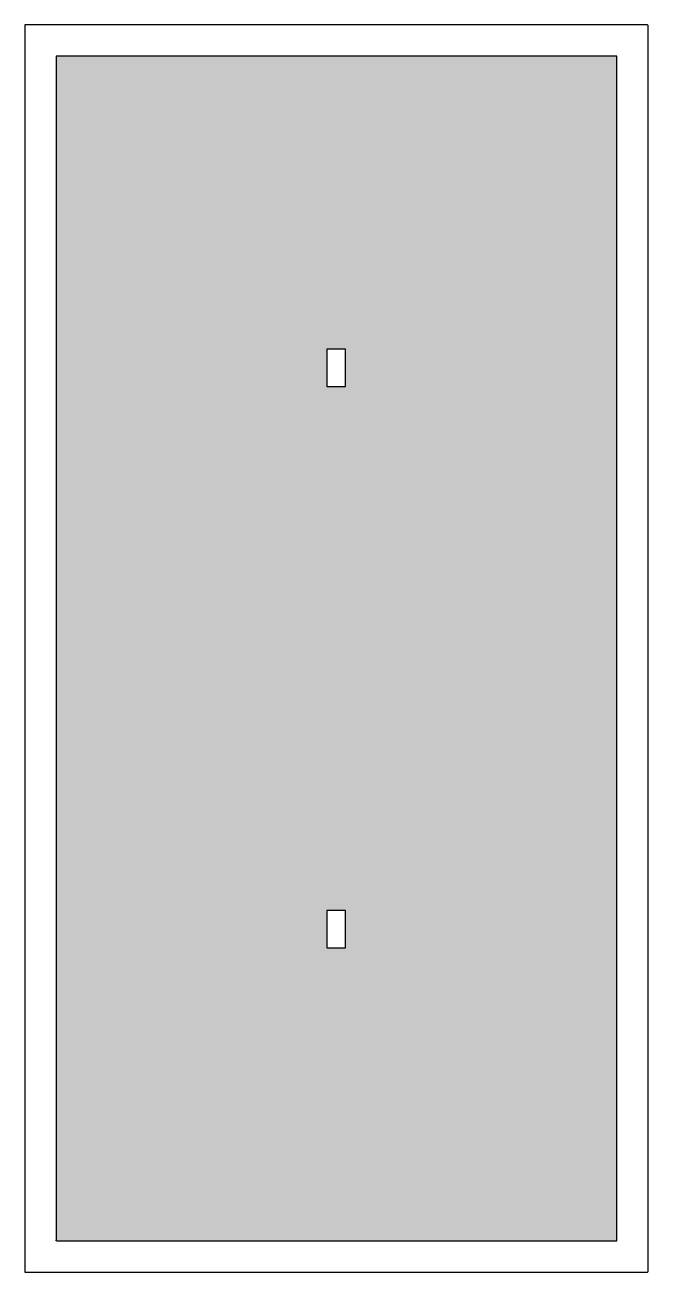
# Model space of a CAD drawing. Header units: metres. Extents: x 0 to 1, y 0 to 2.
import ezdxf

# ---------------------------------------------------------------- set-up
doc = ezdxf.new("R2010")
doc.units = ezdxf.units.M

msp = doc.modelspace()

# ---------------------------------------------------------------- hatches: boundary and pattern name
h = msp.add_hatch(color=254)
h.paths.add_polyline_path([(0.051, 0.05), (0.05, 0.051), (0.05, 1.949), (0.051, 1.95), (0.949, 1.95), (0.95, 1.949), (0.95, 0.051), (0.949, 0.05)])
h.paths.add_polyline_path([(0.4845, 0.52), (0.4845, 0.58), (0.5145, 0.58), (0.5145, 0.52)], flags=16)
h.paths.add_polyline_path([(0.4845, 1.42), (0.4845, 1.48), (0.5145, 1.48), (0.5145, 1.42)], flags=16)

# ---------------------------------------------------------------- linework, layer by layer
for p, q in [((0, 2), (0, 0)), ((0.999, 2), (0, 2)), ((1, 0.001), (1, 1.999)), ((0.05, 1.949), (0.05, 0.051)), ((0.949, 1.95), (0.051, 1.95)), ((0.95, 0.051), (0.95, 1.949)), ((0.4845, 1.48), (0.4845, 1.42)), ((0.5145, 1.48), (0.4845, 1.48)), ((0.5145, 1.42), (0.5145, 1.48)), ((0.4845, 1.42), (0.5145, 1.42)), ((0.4845, 0.58), (0.4845, 0.52)), ((0.5145, 0.58), (0.4845, 0.58)), ((0.5145, 0.52), (0.5145, 0.58)), ((0.4845, 0.52), (0.5145, 0.52)), ((0.051, 0.05), (0.949, 0.05)), ((0, 0), (0.999, 0))]:
    msp.add_line(p, q)
for centre, start, end in [((0.999, 1.999), 0, 90), ((0.051, 1.949), 90, 180), ((0.949, 1.949), 0, 90), ((0.949, 1.949), 0, 90), ((0.949, 0.051), 270, 0), ((0.949, 0.051), 270, 0), ((0.999, 0.001), 270, 0)]:
    msp.add_arc(centre, 0.001, start, end)
at = {"extrusion": (0, 0, -1)}
msp.add_arc((-0.051, 0.051), 0.001, 270, 0, dxfattribs=at)

doc.saveas('drawing.dxf')
